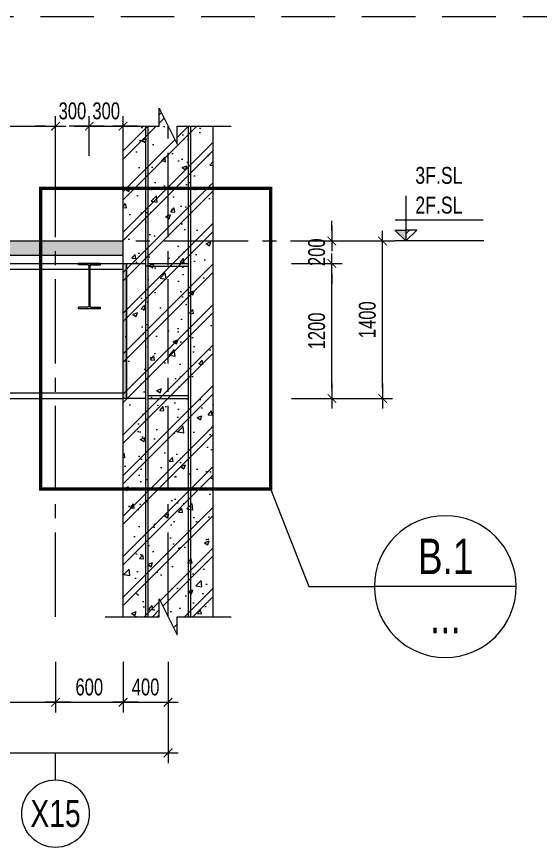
# Model space of a CAD drawing. Header units: millimetres. Extents: x 84463 to 294191, y -61495 to 44118.
# Drawn here: x 165430 to 170085, y -36601 to -29215 of the extents above; entities that cross this region are included whole.
import ezdxf
from ezdxf.enums import TextEntityAlignment as Align

# ---------------------------------------------------------------- set-up
doc = ezdxf.new("R2010")
doc.units = ezdxf.units.MM
doc.linetypes.add('CENTER2', pattern=[1.125, 0.75, -0.125, 0.125, -0.125])
doc.linetypes.add('HIDDEN2', pattern=[4.762499999999999, 3.175, -1.5875])
for name, color, linetype, lineweight in [('NDC_S-ANNO', 7, 'Continuous', 20), ('NDC_S-BEAM-STEL', 30, 'HIDDEN2', 18), ('NDC_S-DIMS', 1, 'Continuous', 15), ('NDC_S-HTCH-COL', 251, 'Continuous', 13), ('NDC_S-HTCH-MAT', 8, 'Continuous', 15), ('NDC_S-SLAB', 2, 'Continuous', 20), ('NDC_S-TEXT-SYMB', 7, 'Continuous', 20), ('NDC_S_ANNO', 7, 'Continuous', 20), ('NDC_S_AXIS', 5, 'CENTER2', 13), ('NDC_S_CONTINUOUS', 3, 'Continuous', 20), ('NDC_S_DIM', 1, 'Continuous', 15), ('NDC_S_ENG TEXT', 2, 'Continuous', 20), ('NDC_S_HIDDEN', 8, 'HIDDEN2', 13), ('NDC_S_SYMBOL', 1, 'Continuous', 15), ('NDC_S_TEXT SYMBOL', 7, 'Continuous', 20)]:
    doc.layers.add(name, color=color, linetype=linetype, lineweight=lineweight)
doc.styles.add('NDC_ANNO', font='', dxfattribs={"width": 0.8})
doc.styles.add('NDC_DIM', font='', dxfattribs={"width": 0.75})
doc.styles.get('NDC_ANNO').set_extended_font_data('Dotum')
doc.styles.get('NDC_DIM').set_extended_font_data('Dotum')
doc.dimstyles.new('NDC_dim_60', dxfattribs={"dimscale": 60, "dimtxt": 2.5, "dimasz": 1.5, "dimexe": 1.5, "dimexo": 2.5, "dimgap": 1, "dimtad": 1, "dimdec": 0, "dimrnd": 0.001, "dimzin": 0, "dimdsep": 46, "dimtxsty": 'NDC_DIM', "dimblk": 'DIMMARK', "dimcen": 0, "dimdle": 1.2, "dimclrd": 256, "dimclre": 256, "dimclrt": 3, "dimadec": 0, "dimazin": 0, "dimtfac": 1, "dimtdec": 0, "dimtix": 1, "dimtofl": 0, "dimtmove": 2, "dimatfit": 3, "dimfxl": 6, "dimfxlon": 1, "dimtolj": 1, "dimtzin": 0, "dimlwd": -1, "dimlwe": -1, "dimarcsym": 0})

# ---------------------------------------------------------------- blocks, each defined once
blk = doc.blocks.new('DIMMARK')
at = {"layer": 'NDC_S_DIM', "color": 1}
blk.add_line((-1.5, 0), (1, 0), dxfattribs=at)
at = {"layer": 'NDC_S_DIM', "color": 2, "const_width": 0.1}
blk.add_lwpolyline([(-0.4242640687119285, -0.4242640687119285), (0.4242640687119285, 0.4242640687119285)], dxfattribs=at)
blk = doc.blocks.new('*D237')
at = {"layer": 'Defpoints', "color": 0, "transparency": 16777216}
for p in [(157376.204028971, -34550.2405760613), (165776.1580600715, -34550.2405760613), (165776.1580600715, -35310.93172351364)]:
    blk.add_point(p, dxfattribs=at)
at = {"layer": 'NDC_S-DIMS', "transparency": 16777216}
for p, q in [((157376.204028971, -34950.93172351364), (157376.204028971, -35400.93172351364)), ((165776.1580600715, -34950.93172351364), (165776.1580600715, -35400.93172351364)), ((157466.204028971, -35310.93172351364), (165686.1580600715, -35310.93172351364))]:
    blk.add_line(p, q, dxfattribs=at)
at = {"layer": 'NDC_S-DIMS', "transparency": 16777216, "xscale": 90, "yscale": 90, "zscale": 90, "rotation": 180}
blk.add_blockref('DIMMARK', (157376.204028971, -35310.93172351364), dxfattribs=at)
at = {"layer": 'NDC_S-DIMS', "transparency": 16777216, "xscale": 90, "yscale": 90, "zscale": 90}
blk.add_blockref('DIMMARK', (165776.1580600715, -35310.93172351364), dxfattribs=at)
at = {"layer": 'NDC_S-DIMS', "color": 3, "transparency": 16777216, "insert": (161576.1810445213, -35175.82995960591), "char_height": 150, "attachment_point": 5, "style": 'NDC_DIM'}
blk.add_mtext('\\A1;8400', dxfattribs=at)
blk = doc.blocks.new('*D238')
at = {"layer": 'Defpoints', "color": 0, "transparency": 16777216}
for p in [(165776.1580600715, -34550.2405760613), (166376.1580600715, -34550.2405760613), (166376.1580600715, -35310.93172351364)]:
    blk.add_point(p, dxfattribs=at)
at = {"layer": 'NDC_S-DIMS', "transparency": 16777216}
for p, q in [((165776.1580600715, -34950.93172351364), (165776.1580600715, -35400.93172351364)), ((166376.1580600715, -34950.93172351364), (166376.1580600715, -35400.93172351364)), ((165866.1580600715, -35310.93172351364), (166286.1580600715, -35310.93172351364))]:
    blk.add_line(p, q, dxfattribs=at)
at = {"layer": 'NDC_S-DIMS', "transparency": 16777216, "xscale": 90, "yscale": 90, "zscale": 90, "rotation": 180}
blk.add_blockref('DIMMARK', (165776.1580600715, -35310.93172351364), dxfattribs=at)
at = {"layer": 'NDC_S-DIMS', "transparency": 16777216, "xscale": 90, "yscale": 90, "zscale": 90}
blk.add_blockref('DIMMARK', (166376.1580600715, -35310.93172351364), dxfattribs=at)
at = {"layer": 'NDC_S-DIMS', "color": 3, "transparency": 16777216, "insert": (166076.1580600715, -35175.82995960591), "char_height": 150, "attachment_point": 5, "style": 'NDC_DIM'}
blk.add_mtext('\\A1;600', dxfattribs=at)
blk = doc.blocks.new('*D239')
at = {"layer": 'Defpoints', "color": 0, "transparency": 16777216}
for p in [(166376.1580600715, -34550.2405760613), (166776.1580600715, -34550.2405760613), (166776.1580600715, -35310.93172351364)]:
    blk.add_point(p, dxfattribs=at)
at = {"layer": 'NDC_S-DIMS', "transparency": 16777216}
for p, q in [((166376.1580600715, -34950.93172351364), (166376.1580600715, -35400.93172351364)), ((166776.1580600715, -34950.93172351364), (166776.1580600715, -35400.93172351364)), ((166466.1580600715, -35310.93172351364), (166686.1580600715, -35310.93172351364))]:
    blk.add_line(p, q, dxfattribs=at)
at = {"layer": 'NDC_S-DIMS', "transparency": 16777216, "xscale": 90, "yscale": 90, "zscale": 90, "rotation": 180}
blk.add_blockref('DIMMARK', (166376.1580600715, -35310.93172351364), dxfattribs=at)
at = {"layer": 'NDC_S-DIMS', "transparency": 16777216, "xscale": 90, "yscale": 90, "zscale": 90}
blk.add_blockref('DIMMARK', (166776.1580600715, -35310.93172351364), dxfattribs=at)
at = {"layer": 'NDC_S-DIMS', "color": 3, "transparency": 16777216, "insert": (166576.1580600715, -35175.82995960591), "char_height": 150, "attachment_point": 5, "style": 'NDC_DIM'}
blk.add_mtext('\\A1;400', dxfattribs=at)
blk = doc.blocks.new('*D240')
at = {"layer": 'Defpoints', "color": 0, "transparency": 16777216}
for p in [(139076.204028971, -34550.2405760613), (166776.1580600715, -34550.2405760613), (166776.1580600715, -35760.93172351364)]:
    blk.add_point(p, dxfattribs=at)
at = {"layer": 'NDC_S-DIMS', "transparency": 16777216}
for p, q in [((139076.204028971, -35400.93172351364), (139076.204028971, -35850.93172351364)), ((166776.1580600715, -35400.93172351364), (166776.1580600715, -35850.93172351364)), ((139166.204028971, -35760.93172351364), (166686.1580600715, -35760.93172351364))]:
    blk.add_line(p, q, dxfattribs=at)
at = {"layer": 'NDC_S-DIMS', "transparency": 16777216, "xscale": 90, "yscale": 90, "zscale": 90, "rotation": 180}
blk.add_blockref('DIMMARK', (139076.204028971, -35760.93172351364), dxfattribs=at)
at = {"layer": 'NDC_S-DIMS', "transparency": 16777216, "xscale": 90, "yscale": 90, "zscale": 90}
blk.add_blockref('DIMMARK', (166776.1580600715, -35760.93172351364), dxfattribs=at)
at = {"layer": 'NDC_S-DIMS', "color": 3, "transparency": 16777216, "insert": (152926.1810445213, -35625.82995960591), "char_height": 150, "attachment_point": 5, "style": 'NDC_DIM'}
blk.add_mtext('\\A1;27700', dxfattribs=at)
blk = doc.blocks.new('*D241')
at = {"layer": 'Defpoints', "color": 0, "transparency": 16777216}
for p in [(167176.1580600716, -31409.90031740231), (168231.9383203788, -31409.90031740231), (167176.1580600716, -32609.90031740231)]:
    blk.add_point(p, dxfattribs=at)
at = {"layer": 'NDC_S-DIMS', "transparency": 16777216}
for p, q in [((167871.9383203788, -31409.90031740231), (168321.9383203788, -31409.90031740231)), ((168231.9383203788, -32519.90031740231), (168231.9383203788, -31499.90031740231)), ((167871.9383203788, -32609.90031740231), (168321.9383203788, -32609.90031740231))]:
    blk.add_line(p, q, dxfattribs=at)
at = {"layer": 'NDC_S-DIMS', "transparency": 16777216, "xscale": 90, "yscale": 90, "zscale": 90}
for p, rotation in [((168231.9383203788, -31409.90031740231), 90), ((168231.9383203788, -32609.90031740231), 270)]:
    blk.add_blockref('DIMMARK', p, dxfattribs=dict(at, rotation=rotation))
at = {"layer": 'NDC_S-DIMS', "color": 3, "transparency": 16777216, "insert": (168096.8365564711, -32009.90031740235), "char_height": 150, "attachment_point": 5, "rotation": 90, "style": 'NDC_DIM'}
blk.add_mtext('\\A1;1200', dxfattribs=at)
blk = doc.blocks.new('*D242')
at = {"layer": 'Defpoints', "color": 0, "transparency": 16777216}
for p in [(167176.1580600716, -31209.90031740231), (168231.9383203788, -31209.90031740231), (167176.1580600716, -31409.90031740231)]:
    blk.add_point(p, dxfattribs=at)
at = {"layer": 'NDC_S-DIMS', "transparency": 16777216}
for p, q in [((168231.9383203788, -31119.90031740231), (168231.9383203788, -31029.90031740231)), ((167871.9383203788, -31209.90031740231), (168321.9383203788, -31209.90031740231)), ((167871.9383203788, -31409.90031740231), (168321.9383203788, -31409.90031740231)), ((168231.9383203788, -31499.90031740231), (168231.9383203788, -31589.90031740231))]:
    blk.add_line(p, q, dxfattribs=at)
at = {"layer": 'NDC_S-DIMS', "transparency": 16777216, "xscale": 90, "yscale": 90, "zscale": 90}
for p, rotation in [((168231.9383203788, -31209.90031740231), 270), ((168231.9383203788, -31409.90031740231), 90)]:
    blk.add_blockref('DIMMARK', p, dxfattribs=dict(at, rotation=rotation))
at = {"layer": 'NDC_S-DIMS', "color": 3, "transparency": 16777216, "insert": (168096.836556471, -31309.90031740235), "char_height": 150, "attachment_point": 5, "rotation": 90, "style": 'NDC_DIM'}
blk.add_mtext('\\A1;200', dxfattribs=at)
blk = doc.blocks.new('*D243')
at = {"layer": 'Defpoints', "color": 0, "transparency": 16777216}
for p in [(167176.1580600716, -31209.90031740231), (168681.9383203788, -31209.90031740231), (167176.1580600716, -32609.90031740234)]:
    blk.add_point(p, dxfattribs=at)
at = {"layer": 'NDC_S-DIMS', "transparency": 16777216}
for p, q in [((168321.9383203788, -31209.90031740231), (168771.9383203788, -31209.90031740231)), ((168681.9383203788, -32519.90031740234), (168681.9383203788, -31299.90031740231)), ((168321.9383203788, -32609.90031740234), (168771.9383203788, -32609.90031740234))]:
    blk.add_line(p, q, dxfattribs=at)
at = {"layer": 'NDC_S-DIMS', "transparency": 16777216, "xscale": 90, "yscale": 90, "zscale": 90}
for p, rotation in [((168681.9383203788, -31209.90031740231), 90), ((168681.9383203788, -32609.90031740234), 270)]:
    blk.add_blockref('DIMMARK', p, dxfattribs=dict(at, rotation=rotation))
at = {"layer": 'NDC_S-DIMS', "color": 3, "transparency": 16777216, "insert": (168546.8365564711, -31909.90031740236), "char_height": 150, "attachment_point": 5, "rotation": 90, "style": 'NDC_DIM'}
blk.add_mtext('\\A1;1400', dxfattribs=at)
blk = doc.blocks.new('kata_block_CT')
at = {"layer": 'NDC_S_ANNO'}
blk.add_hatch(color=3, dxfattribs=at).paths.add_polyline_path([(0, 1.596954857557648), (-1.612010908633238, 1.596954857557648), (0, 0)])
at = {"layer": 'NDC_S_ANNO', "ltscale": 50}
h = blk.add_hatch(dxfattribs=at)
h.set_pattern_fill('ANSI31', color=256, scale=1.406250541793835, style=0)
h.set_pattern_definition([(45.00000000000001, (0, 5.456968210637569e-12), (-3.157122508925224, 3.157122508925225), [])])
h.paths.add_polyline_path([(0, 1.596954857557648), (0, 0), (1.612010908924276, 1.596954857557648)])
for p, q in [((-1.592704896858777, 3.140833880479477), (11.46947077315417, 3.140833880479477)), ((11.56125648126181, 5.456968210637569e-12), (-1.63869572513795, 5.456968210637569e-12))]:
    blk.add_line(p, q, dxfattribs=at)
for points in [[(0, 6.69495074864426), (0, 0)], [(0, 0), (-1.612010908924276, 1.596954857557648), (0, 1.596954857557648)], [(0, 0), (1.612010908924276, 1.596954857557648), (0, 1.596954857557648)]]:
    blk.add_lwpolyline(points, dxfattribs=at)
at = {"layer": 'NDC_S_ANNO', "color": 8, "ltscale": 50}
blk.add_lwpolyline([(0, 0), (-1.612010908633238, 1.596954857557648), (0, 1.596954857557648)], dxfattribs=at)
at = {"layer": 'NDC_S_TEXT SYMBOL', "color": 3, "style": 'NDC_ANNO', "width": 0.8}
blk.add_attdef('CT', (1.409564409346785, 4.068271311703938), '', height=2.5, dxfattribs=at)
blk = doc.blocks.new('*U6065')
for p, q in [((88, 387), (-1.13686837721616e-13, 386.9999999999999)), ((96, 379), (96, 21.00000114960898)), ((104, 378.9999962593825), (104, 21)), ((112, 387), (200, 387)), ((88, 13), (0, 12.99999999999998)), ((112, 13), (200, 13.00000000000001))]:
    blk.add_line(p, q)
for points in [[(200, 387), (199.9999999999999, 400), (-1.224646799147353e-13, 400), (-1.184845778175064e-13, 386.9999999999999)], [(-3.980102097228892e-15, 12.99999999999998), (0, 0), (200, 0), (200, 13.00000000000001)]]:
    blk.add_lwpolyline(points)
for centre, start, end in [((88, 379), 360, 450), ((112, 379), 89.9999999999999, 180.0000267901994), ((88, 21), 270, 360.000008233468), ((112, 21), 180, 270)]:
    blk.add_arc(centre, 7.999999999999999, start, end)
blk = doc.blocks.new('*U14')
at = {"layer": 'NDC_S_SYMBOL'}
blk.add_line((3.061616997868383e-16, 5), (4.286263797015736e-16, 9), dxfattribs=at)
blk.add_circle((0, 0), 5, dxfattribs=at)
at = {"layer": 'NDC_S_TEXT SYMBOL', "color": 7, "style": 'NDC_ANNO', "width": 0.8}
blk.add_attdef('GRID', text='', height=4, dxfattribs=at).set_placement((0, 0), align=Align.MIDDLE)
blk = doc.blocks.new('MARK4')
at = {"layer": 'NDC_S_ANNO'}
blk.add_line((-5, 0), (5, 0), dxfattribs=at)
blk.add_circle((0, 0), 5, dxfattribs=at)
blk = doc.blocks.new('*D273')
at = {"layer": 'Defpoints', "color": 0, "transparency": 16777216}
for p in [(165776.1580600715, -30189.27506652518), (164576.2040292032, -30602.35992929374), (165776.1580600715, -30602.35992929374)]:
    blk.add_point(p, dxfattribs=at)
at = {"layer": 'NDC_S-DIMS', "transparency": 16777216}
for p, q in [((164576.2040292032, -30452.35992929374), (164576.2040292032, -30099.27506652518)), ((165776.1580600715, -30452.35992929374), (165776.1580600715, -30099.27506652518)), ((164666.2040292032, -30189.27506652518), (165686.1580600715, -30189.27506652518))]:
    blk.add_line(p, q, dxfattribs=at)
at = {"layer": 'NDC_S-DIMS', "transparency": 16777216, "xscale": 90, "yscale": 90, "zscale": 90, "rotation": 180}
blk.add_blockref('DIMMARK', (164576.2040292032, -30189.27506652518), dxfattribs=at)
at = {"layer": 'NDC_S-DIMS', "transparency": 16777216, "xscale": 90, "yscale": 90, "zscale": 90}
blk.add_blockref('DIMMARK', (165776.1580600715, -30189.27506652518), dxfattribs=at)
at = {"layer": 'NDC_S-DIMS', "color": 3, "transparency": 16777216, "insert": (165176.1810446374, -30054.17330261745), "char_height": 150, "attachment_point": 5, "style": 'NDC_DIM'}
blk.add_mtext('\\A1;1200', dxfattribs=at)
blk = doc.blocks.new('*D274')
at = {"layer": 'Defpoints', "color": 0, "transparency": 16777216}
for p in [(166076.204029009, -30189.27506652518), (165776.1580600715, -30602.35992929374), (166076.204029009, -30602.35992929374)]:
    blk.add_point(p, dxfattribs=at)
at = {"layer": 'NDC_S-DIMS', "transparency": 16777216}
for p, q in [((165776.1580600715, -30452.35992929374), (165776.1580600715, -30099.27506652518)), ((166076.204029009, -30452.35992929374), (166076.204029009, -30099.27506652518)), ((165686.1580600715, -30189.27506652518), (165596.1580600715, -30189.27506652518)), ((166166.204029009, -30189.27506652518), (166256.204029009, -30189.27506652518))]:
    blk.add_line(p, q, dxfattribs=at)
at = {"layer": 'NDC_S-DIMS', "transparency": 16777216, "xscale": 90, "yscale": 90, "zscale": 90}
blk.add_blockref('DIMMARK', (165776.1580600715, -30189.27506652518), dxfattribs=at)
at = {"layer": 'NDC_S-DIMS', "transparency": 16777216, "xscale": 90, "yscale": 90, "zscale": 90, "rotation": 180}
blk.add_blockref('DIMMARK', (166076.204029009, -30189.27506652518), dxfattribs=at)
at = {"layer": 'NDC_S-DIMS', "color": 3, "transparency": 16777216, "insert": (165926.1810445403, -30054.17330261745), "char_height": 150, "attachment_point": 5, "style": 'NDC_DIM'}
blk.add_mtext('\\A1;300', dxfattribs=at)
blk = doc.blocks.new('*D275')
at = {"layer": 'Defpoints', "color": 0, "transparency": 16777216}
for p in [(166376.1580600715, -30189.27506652518), (166076.204029009, -30602.35992929374), (166376.1580600715, -30602.35992929374)]:
    blk.add_point(p, dxfattribs=at)
at = {"layer": 'NDC_S-DIMS', "transparency": 16777216}
for p, q in [((166076.204029009, -30452.35992929374), (166076.204029009, -30099.27506652518)), ((166376.1580600715, -30452.35992929374), (166376.1580600715, -30099.27506652518)), ((165986.204029009, -30189.27506652518), (165896.204029009, -30189.27506652518)), ((166466.1580600715, -30189.27506652518), (166556.1580600715, -30189.27506652518))]:
    blk.add_line(p, q, dxfattribs=at)
at = {"layer": 'NDC_S-DIMS', "transparency": 16777216, "xscale": 90, "yscale": 90, "zscale": 90}
blk.add_blockref('DIMMARK', (166076.204029009, -30189.27506652518), dxfattribs=at)
at = {"layer": 'NDC_S-DIMS', "transparency": 16777216, "xscale": 90, "yscale": 90, "zscale": 90, "rotation": 180}
blk.add_blockref('DIMMARK', (166376.1580600715, -30189.27506652518), dxfattribs=at)
at = {"layer": 'NDC_S-DIMS', "color": 3, "transparency": 16777216, "insert": (166226.1810445403, -30054.17330261745), "char_height": 150, "attachment_point": 5, "style": 'NDC_DIM'}
blk.add_mtext('\\A1;300', dxfattribs=at)

msp = doc.modelspace()

# ---------------------------------------------------------------- hatches: boundary and pattern name
at = {"layer": 'NDC_S-HTCH-COL'}
h = msp.add_hatch(color=256, dxfattribs=at)
h.dxf.hatch_style = 1
h.paths.add_polyline_path([(166376.1580600716, -31409.90031740229), (166406.1580600716, -31409.90031740229), (166406.1580600715, -32609.90031740229), (166376.1580600715, -32609.90031740229)])
at = {"layer": 'NDC_S-HTCH-MAT'}
h = msp.add_hatch(dxfattribs=at)
h.set_pattern_fill('BT-01', color=256, scale=60, pattern_type=2)
h.set_pattern_definition([(49.99999999999999, (50459.99999998702, 64926.85565602221), (430.3561095604521, -37.65128098955707), [45, -495]), (355, (50459.99999998702, 64926.85565602221), (-83.25080016780001, 451.3152802200071), [36, -396]), (100.4514, (50495.86300798702, 64923.7180520222), (347.1056290284129, 413.6637252365721), [38.244114, -420.6852672]), (46.18420000000001, (50459.99999998702, 65046.85565602221), (640.3446291753867, -99.31140859741085), [67.5, -742.5]), (96.6356, (50513.36204698702, 65038.5796718222), (560.797623329222, 584.470722540265), [57.3661728, -631.0278]), (351.1842, (50459.99999998702, 65046.85565602221), (560.7971670801763, 584.4711605551947), [54, -594]), (21, (50519.99999998702, 65016.85565602221), (358.144231271077, -241.5713343992033), [45, -495]), (326.0000000000001, (50519.99999998702, 65016.85565602221), (145.989199152949, 435.0900270281118), [36, -396]), (71.4514, (50549.84533978702, 64996.72469242221), (504.1335771488939, 193.5182980259714), [38.244114, -420.6852672]), (37.50000000000001, (50459.99999998702, 64926.85565602221), (7.295913190374401, 199.7363122987869), [0, -391.2, 0, -402, 0, -397.5]), (7.499999999999999, (50459.99999998702, 64926.85565602221), (157.8417224652892, 236.6470271294161), [0, -229.2, 0, -382.2, 0, -151.5]), (327.5, (50326.19999998702, 64926.85565602221), (320.2934617034454, -13.53292304062785), [0, -150, 0, -468, 0, -621]), (317.5, (50266.19999998702, 64926.85565602221), (349.9117016054317, 60.06298939939064), [0, -195, 0, -310.8, 0, -441]), (45, (50459.99999998702, 64926.85565602221), (-180.3122292025696, 180.3122292025696), []), (45, (50459.99999998702, 65000.35565602221), (-180.3122292025696, 180.3122292025696), [])])
h.paths.add_polyline_path([(166376.1580600715, -34550.2405760613), (166696.1580600715, -34550.2405760613), (166696.1580600715, -34390.24057606135), (166856.1580600715, -34710.24057606131), (166856.1580600715, -34550.2405760613), (167176.1580600715, -34550.2405760613), (167176.1580600716, -30189.27506652518), (166856.1580600716, -30189.27506652518), (166856.1580600715, -30349.27506652523), (166696.1580600715, -30029.27506652516), (166696.1580600715, -30189.27506652518), (166376.1580600715, -30189.27506652518)])
h = msp.add_hatch(dxfattribs=at)
h.set_pattern_fill('BT-01', color=256, scale=30, pattern_type=2)
h.set_pattern_definition([(49.99999999999999, (0, 0), (215.178054780226, -18.82564049477853), [22.5, -247.5]), (355, (0, 0), (-41.6254000839, 225.6576401100035), [18, -198]), (100.4514, (17.931504, -1.568802), (173.5528145142065, 206.8318626182861), [19.122057, -210.3426336]), (46.18420000000001, (0, 60), (320.1723145876933, -49.65570429870542), [33.75, -371.25]), (96.6356, (26.6810235, 55.86200789999999), (280.398811664611, 292.2353612701325), [28.6830864, -315.5139]), (351.1842, (0, 60), (280.3985835400882, 292.2355802775974), [27, -297]), (21, (30, 45), (179.0721156355385, -120.7856671996016), [22.5, -247.5]), (326.0000000000001, (30, 45), (72.99459957647451, 217.5450135140559), [18, -198]), (71.4514, (44.9226699, 34.9345182), (252.066788574447, 96.75914901298572), [19.122057, -210.3426336]), (37.50000000000001, (0, 0), (3.647956595187201, 99.86815614939344), [0, -195.6, 0, -201, 0, -198.75]), (7.499999999999999, (0, 0), (78.92086123264458, 118.3235135647081), [0, -114.6, 0, -191.1, 0, -75.75]), (327.5, (-66.9, 0), (160.1467308517227, -6.766461520313927), [0, -75, 0, -234, 0, -310.5]), (317.5, (-96.9, 0), (174.9558508027159, 30.03149469969532), [0, -97.5, 0, -155.4, 0, -220.5]), (45, (0, 0), (-90.15611460128481, 90.15611460128481), []), (45, (0, 36.75), (-90.15611460128481, 90.15611460128481), [])])
h.paths.add_polyline_path([(166376.1580600715, -31209.90031740229), (139476.204028971, -31209.90031740229), (139476.204028971, -31334.90031740229), (166376.1580600715, -31334.90031740229)])

# ---------------------------------------------------------------- linework, layer by layer
at = {"layer": 'NDC_S-ANNO', "linetype": 'HIDDEN2', "ltscale": 80, "const_width": 29.99999999999999}
msp.add_lwpolyline([(167687.3257805058, -30741.50779604097), (165643.0334249903, -30741.50779604097), (165643.0334249903, -33413.90689131431), (167687.3257805058, -33413.90689131431)], close=True, dxfattribs=at)
at = {"layer": 'NDC_S-ANNO'}
msp.add_lwpolyline([(167687.3257805058, -33413.90689131431), (168026.9031748482, -34282.58606344871), (168609.432249231, -34282.58606344871)], dxfattribs=at)
at = {"layer": 'NDC_S-HTCH-MAT'}
msp.add_line((139476.204028971, -31334.90031740229), (166376.1580600715, -31334.90031740229), dxfattribs=at)
for points in [[(166216.1580600715, -30189.27506652518), (166696.1580600715, -30189.27506652518), (166696.1580600715, -30029.27506652518), (166856.1580600715, -30349.27506652518), (166856.1580600715, -30189.27506652518), (167336.1580600715, -30189.27506652518)], [(166216.1580600715, -34550.2405760613), (166696.1580600715, -34550.2405760613), (166696.1580600715, -34390.2405760613), (166856.1580600715, -34710.2405760613), (166856.1580600715, -34550.2405760613), (167336.1580600715, -34550.2405760613)]]:
    msp.add_lwpolyline(points, dxfattribs=at)
at = {"layer": 'NDC_S-SLAB'}
for p, q in [((166597.1580600716, -31409.90031740229), (166955.1580600715, -31409.9003174023)), ((166597.1580600716, -31434.90031740229), (166955.1580600715, -31434.9003174023)), ((166597.1580600716, -32584.90031740229), (166955.1580600715, -32584.90031740229)), ((166597.1580600716, -32609.90031740229), (166955.1580600715, -32609.90031740229))]:
    msp.add_line(p, q, dxfattribs=at)
for points in [[(166376.1580600716, -31409.90031740229), (166406.1580600716, -31409.90031740229), (166406.1580600715, -32609.90031740229), (166376.1580600715, -32609.90031740229)], [(166406.1580600716, -31409.90031740229), (166576.1580600715, -31409.90031740229), (166576.1580600714, -32609.90031740231), (166406.1580600715, -32609.90031740231)]]:
    msp.add_lwpolyline(points, close=True, dxfattribs=at)
at = {"layer": 'NDC_S_AXIS', "ltscale": 1000}
for p, q in [((165776.1580600715, -34550.2405760613), (165776.1580600715, -30189.27506652518)), ((166776.1580600715, -34550.2405760613), (166776.1580600715, -30189.27506652518)), ((137489.0098780487, -31209.90031740229), (168790.3574014954, -31209.90031740229))]:
    msp.add_line(p, q, dxfattribs=at)
at = {"layer": 'NDC_S_CONTINUOUS'}
for p, q in [((166376.1580600715, -34550.2405760613), (166376.1580600715, -30189.27506652518)), ((167176.1580600715, -34550.2405760613), (167176.1580600715, -30189.27506652518)), ((139476.204028971, -31209.90031740229), (166376.1580600715, -31209.90031740229)), ((139476.204028971, -31409.90031740229), (166376.1580600715, -31409.90031740229)), ((142296.204028971, -31459.90031740229), (166376.1580600715, -31459.90031740229)), ((163876.1580600716, -32559.90031740229), (166376.1580600715, -32559.90031740229)), ((139476.204028971, -32609.90031740229), (166376.1580600715, -32609.90031740229))]:
    msp.add_line(p, q, dxfattribs=at)
at = {"layer": 'NDC_S_ENG TEXT', "ltscale": 2000}
for p, q in [((166576.1580600715, -30189.27506652518), (166576.1580600715, -34550.2405760613)), ((166597.1580600716, -30189.27506652518), (166597.1580600716, -34550.2405760613)), ((166955.1580600715, -30189.27506652518), (166955.1580600715, -34550.2405760613)), ((166976.1580600716, -30189.27506652518), (166976.1580600716, -34550.2405760613))]:
    msp.add_line(p, q, dxfattribs=at)
at = {"layer": 'NDC_S_HIDDEN', "ltscale": 150}
msp.add_line((134922.9253185097, -29215.26902416486), (177956.3090662994, -29215.26902416486), dxfattribs=at)

# ---------------------------------------------------------------- block references
at = {"layer": 'NDC_S-ANNO'}
ref = msp.add_blockref('kata_block_CT', (168888.6791450037, -31209.90031740263), dxfattribs=dict(at, xscale=60, yscale=60, zscale=60))
ref.add_attrib('CT', '2F.SL', (168973.253009559, -30965.80403863982), dxfattribs={"layer": 'NDC_S-TEXT-SYMB', "color": 3, "height": 150, "style": 'NDC_ANNO', "width": 0.8})
at = {"layer": 'NDC_S-ANNO', "xscale": -125.9999999999999, "yscale": 125.9999999999999, "zscale": 125.9999999999999}
msp.add_blockref('MARK4', (169239.432249231, -34282.58606344871), dxfattribs=at)
at = {"layer": 'NDC_S-BEAM-STEL'}
msp.add_blockref('*U6065', (165976.204029009, -31809.90031740229), dxfattribs=at)
at = {"layer": 'NDC_S_AXIS', "xscale": 60, "yscale": 60, "zscale": 60}
msp.add_blockref('*U14', (165776.1580600845, -36300.93172351361), dxfattribs=at).add_auto_attribs({'GRID': 'X15'})

# ---------------------------------------------------------------- texts
at = {"layer": 'NDC_S-TEXT-SYMB', "color": 3, "style": 'NDC_ANNO', "width": 0.8}
msp.add_text('3F.SL', height=150, dxfattribs=at).set_placement((168973.253009559, -30701.76717312186))
at = {"layer": 'NDC_S-TEXT-SYMB', "style": 'NDC_ANNO', "width": 0.8}
for s, p in [('B.1', (169242.8515165308, -34013.84635578452)), ('...', (169239.7741746614, -34539.24701086693))]:
    msp.add_text(s, height=314.9999999999998, rotation=1.821382045186226e-05, dxfattribs=at).set_placement(p, align=Align.MIDDLE_CENTER)

# ---------------------------------------------------------------- dimensions: what is measured, and where the dimension line sits
at = {"layer": 'NDC_S-DIMS'}
for base, p1, p2, picture, middle in [((165776.1580600715, -30189.27506652518), (164576.2040292032, -30602.35992929374), (165776.1580600715, -30602.35992929374), '*D273', (165176.1810446374, -30054.17330261745)), ((166076.204029009, -30189.27506652518), (165776.1580600715, -30602.35992929374), (166076.204029009, -30602.35992929374), '*D274', (165926.1810445403, -30054.17330261745)), ((166376.1580600715, -30189.27506652518), (166076.204029009, -30602.35992929374), (166376.1580600715, -30602.35992929374), '*D275', (166226.1810445403, -30054.17330261745)), ((166776.1580600715, -35760.93172351364), (139076.204028971, -34550.2405760613), (166776.1580600715, -34550.2405760613), '*D240', (152926.1810445213, -35625.82995960591)), ((165776.1580600715, -35310.93172351364), (157376.204028971, -34550.2405760613), (165776.1580600715, -34550.2405760613), '*D237', (161576.1810445213, -35175.82995960591)), ((166376.1580600715, -35310.93172351364), (165776.1580600715, -34550.2405760613), (166376.1580600715, -34550.2405760613), '*D238', (166076.1580600715, -35175.82995960591)), ((166776.1580600715, -35310.93172351364), (166376.1580600715, -34550.2405760613), (166776.1580600715, -34550.2405760613), '*D239', (166576.1580600715, -35175.82995960591))]:
    dim = msp.add_linear_dim(base=base, p1=p1, p2=p2, dimstyle='NDC_dim_60', dxfattribs=at)
    dim.commit()
    dim.dimension.update_dxf_attribs({"geometry": picture, "text_midpoint": middle})
for base, p1, p2, picture, middle in [((168231.9383203788, -31209.90031740231), (167176.1580600715, -31409.90031740229), (167176.1580600715, -31209.90031740229), '*D242', (168096.836556471, -31309.90031740235)), ((168681.9383203788, -31209.90031740231), (167176.1580600715, -32609.90031740232), (167176.1580600715, -31209.90031740229), '*D243', (168546.8365564711, -31909.90031740236)), ((168231.9383203788, -31409.90031740231), (167176.1580600715, -32609.90031740229), (167176.1580600715, -31409.90031740229), '*D241', (168096.8365564711, -32009.90031740235))]:
    dim = msp.add_linear_dim(base=base, p1=p1, p2=p2, angle=90, dimstyle='NDC_dim_60', dxfattribs=at)
    dim.commit()
    dim.dimension.update_dxf_attribs({"geometry": picture, "text_midpoint": middle})

doc.saveas('drawing.dxf')
